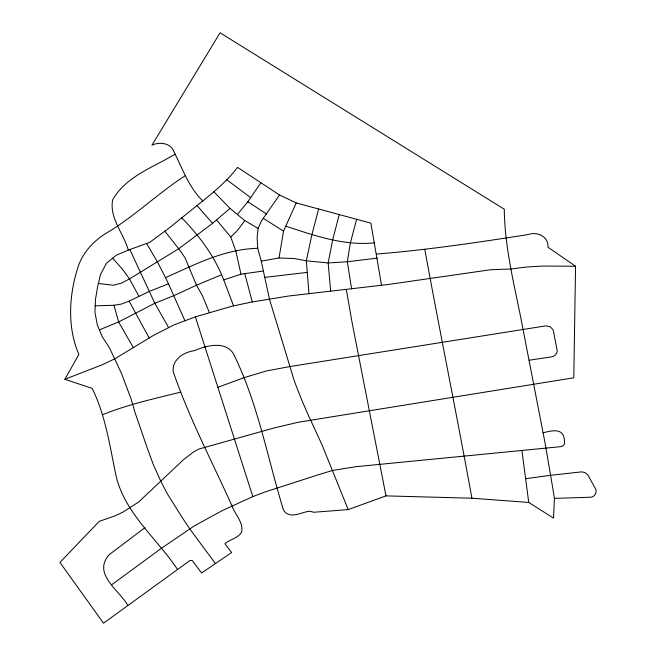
<?xml version="1.0" encoding="UTF-8"?>
<svg xmlns="http://www.w3.org/2000/svg" width="656" height="656" viewBox="0 0 656 656"><rect width="100%" height="100%" fill="white"/><g stroke="black" fill="none" stroke-linecap="round" stroke-linejoin="round"><path stroke-width="0.98" d="M381.53 285.303L370.886 223.155L296.225 202.925L279.554 195.012L237.562 167.378C227.755 180.293 215.324 190.806 202.77 200.925C188.797 187.304 182.63 168.904 174.037 151.987C171.2 142.934 159.301 141.475 151.913 145.255L220.072 32.8L504.275 209.223C504.718 249.977 515.575 289.46 523.021 329.287L545.054 442.997L552.557 486.826L554.41 498.371L553.525 518.125L528.744 502.455L471.926 498.216L385.982 495.879L348.213 509.597L313.683 512.262L309.993 511.221C302.391 511.762 294.519 517.461 287.066 513.73A9.66 9.258 21.5 0 1 282.793 507.933C267.541 457.437 257.906 404.342 234.799 356.602C228.099 339.906 206.984 345.22 194.406 350.673C183.795 352.026 171.856 359.578 173.225 371.624C188.985 417.856 212.068 461.537 232.093 506.063C234.996 514.739 243.835 522.43 241.564 532.229C237.816 538.396 230.051 539.191 224.926 543.726L231.609 552.565L201.597 572.991L192.167 560.437L189.896 560.552L103.484 623.2L59.942 562.413L99.171 521.413L115.251 515.772L122.918 512.131L138.596 502.053L183.36 459.815L193.241 452.181L198.711 449.098L273.765 428.048L298.234 422.251L573.795 377.79L575.558 266.238L548.014 247.255C548.588 236.291 537.174 231.273 527.826 234.602C477.593 242.449 427.228 250.002 376.528 254.069M279.554 195.012L261.564 220.695L258.12 228.444L257.103 237.751L257.718 248.304L261.252 261.137L269.518 299.349L294.093 380.275A526.096 504.169 21.5 0 0 310.665 420.242L322.145 445.153L348.213 509.597M261.252 261.137L279.03 257.98L283.531 231.15L296.225 202.925M318.611 208.985L311.879 234.791L306.344 260.817L308.96 293.347M339.259 214.578L332.715 239.67L328.164 262.958L330.673 291.1M356.602 219.284L350.288 243.351L347.311 261.752L351.616 288.927M177.448 569.342C156.964 538.568 124.73 513.205 116.087 475.969C109.806 446.334 105.731 415.83 92.143 388.36L64.846 379.299L78.884 354.437C67.035 327.082 69.036 295.241 77.925 267.295C83.181 251.174 95.546 238.891 110.151 230.871C136.473 214.471 158.957 192.733 184.959 175.865M237.382 214.479L247.837 201.769L260.85 182.762M258.12 228.444L244.778 220.588L237.661 230.215L230.756 236.98L235.865 251.125L240.965 274.183L223.753 279.907C214.553 256.143 199.367 235.832 181.646 217.759M98.408 283.49L113.472 285.253L121.737 283.031L129.511 278.89L178.711 248.739L212.593 223.376L229.985 208.37L244.778 220.588M202.77 200.925L167.772 229.092L149.65 242.376L128.297 250.108L116.325 255.151L106.444 263.277L100.524 274.495L97.605 286.893L95.456 299.464L94.948 312.223L97.293 324.876L102.311 336.831L109.462 347.795L121.557 373.625L131.085 398.946L135.152 412.895L147.059 447.458L153.332 464.628L160.859 481.332L167.214 493.64L182.056 517.313L189.797 528.966L215.307 563.43M144.976 527.629L109.331 554.574C91.906 573.828 119.499 590.318 127.813 605.398M111.758 584.709L161.089 548.539L194.192 525.956L222.359 510.548L252.822 496.592L265.04 491.984L318.767 474.616L332.617 470.434L356.011 466.687L559.888 446.752L562.799 446.064L564.562 443.891C564.972 428.089 555.115 429.737 543.029 432.788M175.193 154.119C153.43 167.239 125.69 176.546 112.684 199.85C109.068 217.915 123.722 233.454 128.297 250.108M95.202 305.844L114.013 305.27L121.754 303.974L129.084 301.145L149.338 291.403L168.453 283.827L184.959 320.768M146.608 243.474L157.301 261.637L165.542 277.66C195.299 264.352 224.36 249.165 257.718 248.304M221.433 274.807L196.488 285.237L173.717 295.717L154.832 303.269L118.597 321.973L99.392 329.878M64.846 379.299L102.598 364.629L114.743 358.832L153.627 335.314L173.914 324.925L195.357 316.864L231.937 306.237L250.608 302.252L288.566 296.028L388.147 284.507L490.622 269.739L511.114 268.976L527.071 266.959L543.193 266.057L575.558 266.238M252.822 496.592L217.882 387.286L244.27 377.594L266.656 370.919L289.714 366.581L545.825 325.86L550.277 326.704L553.246 330.099L557.223 350.771C557.083 354.191 554.189 356.815 550.835 356.995L529.089 360.226M102.68 414.69C127.797 404.449 154.308 398.725 180.589 392.132M240.965 274.183L263.04 271.059M525.62 478.708L550.245 475.338L581.38 471.885L583.209 472.14L584.98 472.64L587.866 474.903L596.058 489.909L596.009 492.344L595.131 494.591L593.475 496.33L591.154 497.207L554.41 498.371M377.241 258.136L347.311 261.752L328.164 262.958L306.344 260.817L294.536 258.562L279.03 257.98M264.491 277.414L307.164 272.396M374.568 242.802C344.015 246.074 314.388 235.504 285.77 226.181M263.359 218.366L283.531 231.15M247.837 201.769L266.639 214.086M226.73 179.769L250.748 197.686M213.823 191.741L229.985 208.37M112.66 258.161L122.336 269.124L129.511 278.89L138.769 296.045M196.989 205.5L212.593 223.376M216.677 220.063L230.756 236.98M164.845 231.24L178.711 248.739L184.984 257.677L196.488 285.237L202.417 295.667L209.403 312.658M133.48 347.795L118.597 321.973L114.013 305.27M168.641 327.631L154.832 303.269L129.855 249.542M149.24 338.045L129.084 301.145M165.542 277.66L168.453 283.827M223.753 279.907L233.569 305.885M217.882 387.286L195.357 316.864M244.795 273.634L252.281 301.998M385.982 495.879L352.1 322.563L346.327 289.567M471.926 498.216C456.789 415.158 439.996 332.395 424.768 249.362M521.889 450.369L528.744 502.455"/></g></svg>
